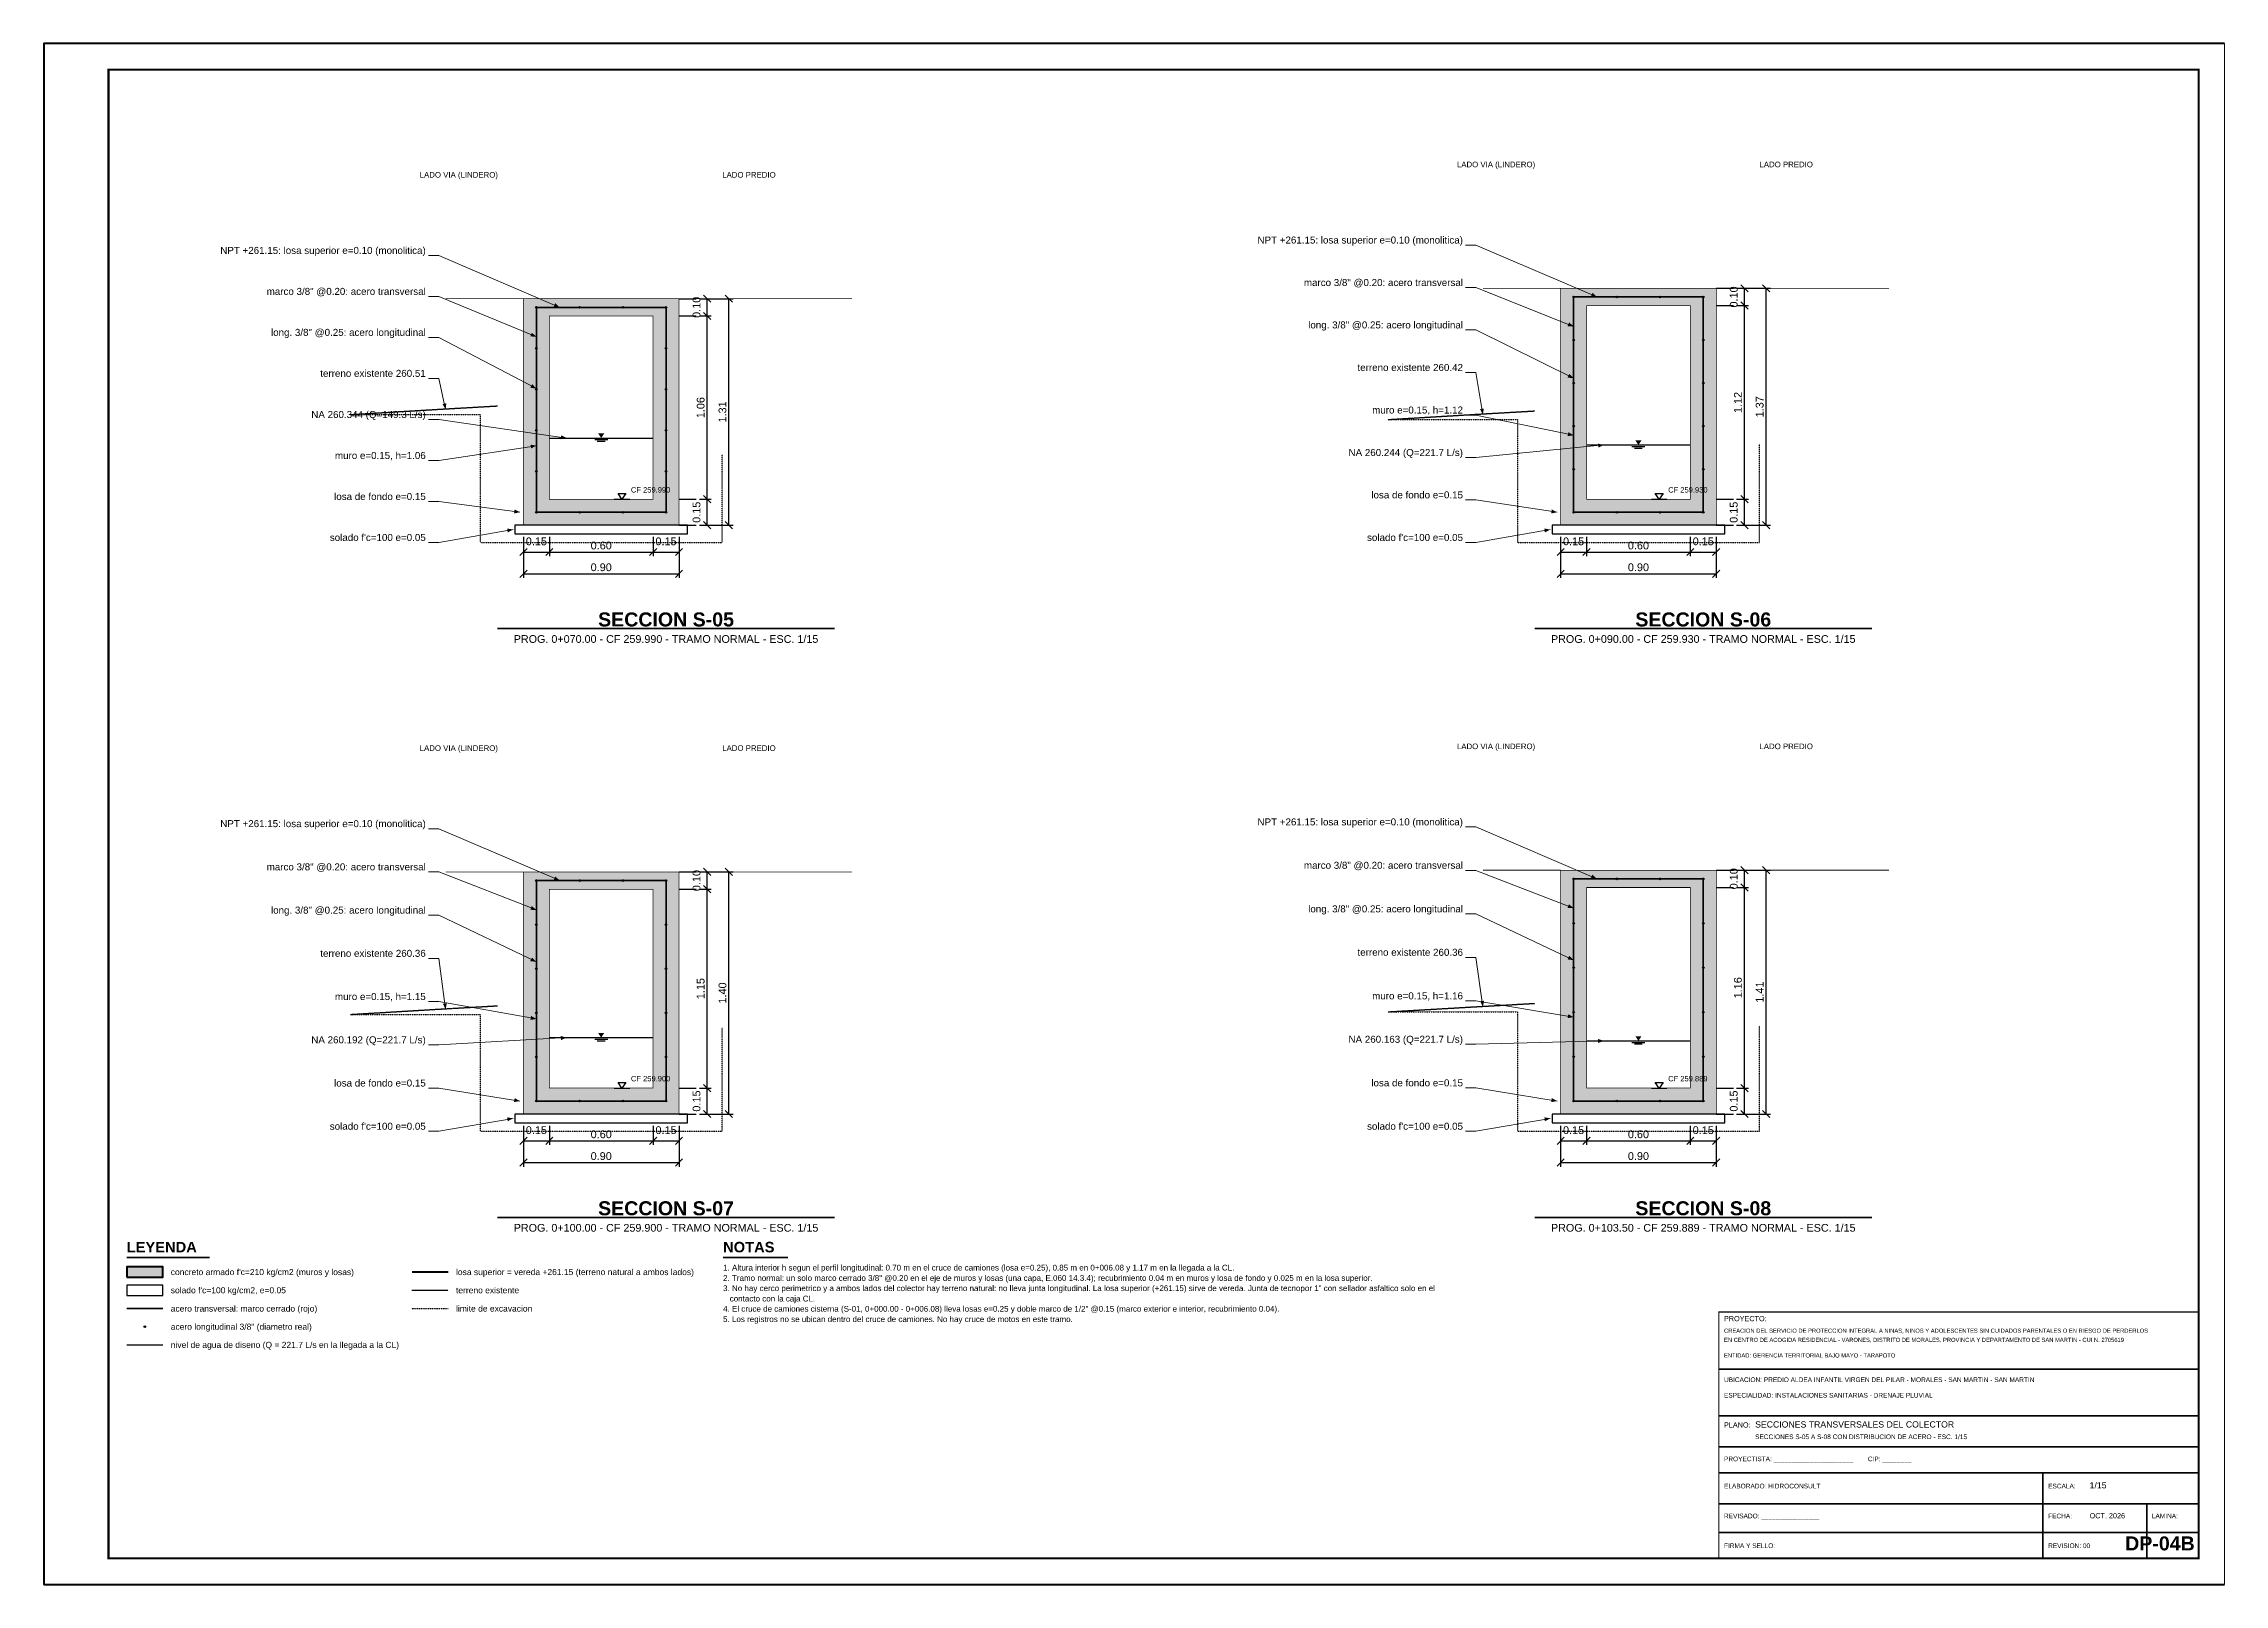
# Paper-space layout 'DP-04B' of a CAD drawing. Header units: metres, sheet in millimetres. Extents: x 0 to 841, y 0 to 594.
# The model-space entities are those that its viewports show. They can reach past a viewport. Long polylines and large blocks are cut down to what shows.
import ezdxf
from ezdxf.enums import TextEntityAlignment as Align

# ---------------------------------------------------------------- set-up
doc = ezdxf.new("R2010")
doc.units = ezdxf.units.M
doc.header["$LTSCALE"] = 0.25
doc.linetypes.add('DASHED', pattern=[1.524, 1.27, -0.254])
doc.linetypes.add('HIDDEN', pattern=[0.375, 0.25, -0.125])
for name, color, linetype, lineweight in [('ACERO', 1, 'CONTINUOUS', 35), ('AGUA', 150, 'DASHED', 25), ('CONCRETO', 250, 'CONTINUOUS', 50), ('COTAS', 94, 'CONTINUOUS', 18), ('LLAMADAS', 30, 'CONTINUOUS', 18), ('MARCO', 7, 'CONTINUOUS', 50), ('ROTULO', 7, 'CONTINUOUS', 35), ('TERRENO', 7, 'CONTINUOUS', 30), ('TITULOS', 160, 'CONTINUOUS', 35)]:
    doc.layers.add(name, color=color, linetype=linetype, lineweight=lineweight)
for name, color, linetype in [('ACERO-PUNTOS', 5, 'CONTINUOUS'), ('AGUA-SIMBOLO', 150, 'CONTINUOUS'), ('EXCAVACION', 8, 'HIDDEN'), ('GUITARRA', 8, 'CONTINUOUS'), ('LEYENDA', 7, 'CONTINUOUS'), ('NIVELES', 7, 'CONTINUOUS'), ('ROTULO-TEXTO', 7, 'CONTINUOUS'), ('SOLADO', 8, 'CONTINUOUS'), ('TERRENO-EXISTENTE', 8, 'DASHED'), ('TEXTOS', 7, 'CONTINUOUS'), ('TEXTOS-NOTAS', 7, 'CONTINUOUS')]:
    doc.layers.add(name, color=color, linetype=linetype)
doc.layers.add('CONCRETO-ACHURADO', color=8, linetype='CONTINUOUS', true_color=0xe2e2e2)
doc.styles.get("Standard").update_dxf_attribs({"font": 'arial.ttf'})
doc.styles.add('TITULOS', font='arialbd.ttf')
doc.dimstyles.new('COT-15', dxfattribs={"dimscale": 0.015, "dimtxt": 3, "dimasz": 2.2, "dimexe": 1.6, "dimexo": 1.2, "dimgap": 1, "dimtad": 1, "dimzin": 0, "dimdsep": 46, "dimtxsty": 'Standard', "dimtsz": 1.4, "dimcen": 2.5, "dimclrd": 256, "dimclre": 256, "dimclrt": 7, "dimazin": 3, "dimtfac": 1, "dimtmove": 0, "dimatfit": 3})

# ---------------------------------------------------------------- blocks, each defined once
blk = doc.blocks.new('ACERO-38')
at = {"layer": 'ACERO-PUNTOS'}
h = blk.add_hatch(color=5, dxfattribs=at)
h.dxf.hatch_style = 1
h.paths.add_polyline_path([(-0.00475, 0, 1), (0.00475, 0, 1)])
at = {"layer": 'ACERO-PUNTOS', "color": 5}
blk.add_circle((0, 0), 0.00475, dxfattribs=at)
blk = doc.blocks.new('SIMB-AGUA')
at = {"layer": 'AGUA-SIMBOLO'}
for p, q in [((-2.5, -0.6), (2.5, -0.6)), ((-1.5, -1.2), (1.5, -1.2))]:
    blk.add_line(p, q, dxfattribs=at)
blk.add_solid([(0, 0), (-1.2, 1.8), (1.2, 1.8)], dxfattribs=at)
blk = doc.blocks.new('SIMB-NIVEL')
at = {"layer": 'NIVELES'}
blk.add_line((-3, 0), (3, 0), dxfattribs=at)
blk.add_lwpolyline([(0, 0), (-1.5, 2.2), (1.5, 2.2)], close=True, dxfattribs=at)
blk = doc.blocks.new('_OBLIQUE')
at = {"color": 0, "linetype": 'BYBLOCK'}
blk.add_line((-0.5, -0.5), (0.5, 0.5), dxfattribs=at)
blk = doc.blocks.new('*D79')
for p, q in [((349181.793, 9281655.8205), (349181.862, 9281655.8205)), ((349181.838, 9281654.66), (349181.838, 9281655.8205)), ((349181.793, 9281654.66), (349181.862, 9281654.66))]:
    blk.add_line(p, q)
at = {"layer": 'Defpoints'}
for p in [(349181.775, 9281655.8205), (349181.775, 9281654.66), (349181.838, 9281654.66)]:
    blk.add_point(p, dxfattribs=at)
at = {"layer": 'COTAS', "xscale": 0.041999999999999996, "yscale": 0.041999999999999996, "rotation": 90}
for p in [(349181.838, 9281655.8205), (349181.838, 9281654.66)]:
    blk.add_blockref('_OBLIQUE', p, dxfattribs=at)
at = {"layer": 'COTAS', "color": 7, "insert": (349181.8005, 9281655.24025), "char_height": 0.045, "attachment_point": 5, "rotation": 90}
blk.add_mtext('1.16', dxfattribs=at)
blk = doc.blocks.new('*D80')
for p, q in [((349181.793, 9281655.9205), (349181.862, 9281655.9205)), ((349181.793, 9281655.8205), (349181.862, 9281655.8205)), ((349181.838, 9281655.8205), (349181.838, 9281655.9205))]:
    blk.add_line(p, q)
at = {"layer": 'Defpoints'}
for p in [(349181.775, 9281655.9205), (349181.775, 9281655.8205), (349181.838, 9281655.8205)]:
    blk.add_point(p, dxfattribs=at)
at = {"layer": 'COTAS', "xscale": 0.041999999999999996, "yscale": 0.041999999999999996, "rotation": 90}
for p in [(349181.838, 9281655.9205), (349181.838, 9281655.8205)]:
    blk.add_blockref('_OBLIQUE', p, dxfattribs=at)
at = {"layer": 'COTAS', "color": 7, "insert": (349181.7765, 9281655.8705), "char_height": 0.045, "attachment_point": 5, "rotation": 90}
blk.add_mtext('0.10', dxfattribs=at)
blk = doc.blocks.new('*D81')
for p, q in [((349181.793, 9281655.9205), (349181.988, 9281655.9205)), ((349181.964, 9281654.51), (349181.964, 9281655.9205)), ((349181.793, 9281654.51), (349181.988, 9281654.51))]:
    blk.add_line(p, q)
at = {"layer": 'Defpoints'}
for p in [(349181.775, 9281655.9205), (349181.775, 9281654.51), (349181.964, 9281654.51)]:
    blk.add_point(p, dxfattribs=at)
at = {"layer": 'COTAS', "xscale": 0.041999999999999996, "yscale": 0.041999999999999996, "rotation": 90}
for p in [(349181.964, 9281655.9205), (349181.964, 9281654.51)]:
    blk.add_blockref('_OBLIQUE', p, dxfattribs=at)
at = {"layer": 'COTAS', "color": 7, "insert": (349181.9265, 9281655.21525), "char_height": 0.045, "attachment_point": 5, "rotation": 90}
blk.add_mtext('1.41', dxfattribs=at)

msp = doc.modelspace()

# ---------------------------------------------------------------- hatches: boundary and pattern name
at = {"layer": 'CONCRETO-ACHURADO', "true_color": 0xe2e2e2}
h = msp.add_hatch(color=7, dxfattribs=at)
h.dxf.hatch_style = 1
h.paths.add_polyline_path([(349174.775, 9281659.125), (349175.675, 9281659.125), (349175.675, 9281659.225), (349174.775, 9281659.225)])
h = msp.add_hatch(color=7, dxfattribs=at)
h.dxf.hatch_style = 1
h.paths.add_polyline_path([(349180.775, 9281659.185), (349181.675, 9281659.185), (349181.675, 9281659.285), (349180.775, 9281659.285)])
h = msp.add_hatch(color=7, dxfattribs=at)
h.dxf.hatch_style = 1
h.paths.add_polyline_path([(349174.775, 9281658.065), (349174.925, 9281658.065), (349174.925, 9281659.125), (349174.775, 9281659.125)])
h = msp.add_hatch(color=7, dxfattribs=at)
h.dxf.hatch_style = 1
h.paths.add_polyline_path([(349175.525, 9281658.065), (349175.675, 9281658.065), (349175.675, 9281659.125), (349175.525, 9281659.125)])
h = msp.add_hatch(color=7, dxfattribs=at)
h.dxf.hatch_style = 1
h.paths.add_polyline_path([(349180.775, 9281658.065), (349180.925, 9281658.065), (349180.925, 9281659.185), (349180.775, 9281659.185)])
h = msp.add_hatch(color=7, dxfattribs=at)
h.dxf.hatch_style = 1
h.paths.add_polyline_path([(349181.525, 9281658.065), (349181.675, 9281658.065), (349181.675, 9281659.185), (349181.525, 9281659.185)])
h = msp.add_hatch(color=7, dxfattribs=at)
h.dxf.hatch_style = 1
h.paths.add_polyline_path([(349174.775, 9281657.915), (349175.675, 9281657.915), (349175.675, 9281658.065), (349174.775, 9281658.065)])
h = msp.add_hatch(color=7, dxfattribs=at)
h.dxf.hatch_style = 1
h.paths.add_polyline_path([(349180.775, 9281657.915), (349181.675, 9281657.915), (349181.675, 9281658.065), (349180.775, 9281658.065)])
h = msp.add_hatch(color=7, dxfattribs=at)
h.dxf.hatch_style = 1
h.paths.add_polyline_path([(349174.775, 9281655.81), (349175.675, 9281655.81), (349175.675, 9281655.91), (349174.775, 9281655.91)])
h = msp.add_hatch(color=7, dxfattribs=at)
h.dxf.hatch_style = 1
h.paths.add_polyline_path([(349174.775, 9281654.66), (349174.925, 9281654.66), (349174.925, 9281655.81), (349174.775, 9281655.81)])
h = msp.add_hatch(color=7, dxfattribs=at)
h.dxf.hatch_style = 1
h.paths.add_polyline_path([(349175.525, 9281654.66), (349175.675, 9281654.66), (349175.675, 9281655.81), (349175.525, 9281655.81)])
h = msp.add_hatch(color=7, dxfattribs=at)
h.dxf.hatch_style = 1
h.paths.add_polyline_path([(349180.775, 9281655.82), (349181.675, 9281655.82), (349181.675, 9281655.92), (349180.775, 9281655.92)])
h = msp.add_hatch(color=7, dxfattribs=at)
h.dxf.hatch_style = 1
h.paths.add_polyline_path([(349180.775, 9281654.66), (349180.925, 9281654.66), (349180.925, 9281655.82), (349180.775, 9281655.82)])
h = msp.add_hatch(color=7, dxfattribs=at)
h.dxf.hatch_style = 1
h.paths.add_polyline_path([(349181.525, 9281654.66), (349181.675, 9281654.66), (349181.675, 9281655.82), (349181.525, 9281655.82)])
h = msp.add_hatch(color=7, dxfattribs=at)
h.dxf.hatch_style = 1
h.paths.add_polyline_path([(349174.775, 9281654.51), (349175.675, 9281654.51), (349175.675, 9281654.66), (349174.775, 9281654.66)])
h = msp.add_hatch(color=7, dxfattribs=at)
h.dxf.hatch_style = 1
h.paths.add_polyline_path([(349180.775, 9281654.51), (349181.675, 9281654.51), (349181.675, 9281654.66), (349180.775, 9281654.66)])
h = msp.add_hatch(color=7, dxfattribs=at)
h.dxf.hatch_style = 1
h.paths.add_polyline_path([(349172.48, 9281653.566), (349172.69, 9281653.566), (349172.69, 9281653.626), (349172.48, 9281653.626)])

# ---------------------------------------------------------------- linework, layer by layer
at = {"layer": 'ACERO'}
for points in [[(349180.85, 9281657.99), (349181.6, 9281657.99), (349181.6, 9281659.235), (349180.85, 9281659.235)], [(349174.85, 9281657.99), (349175.6, 9281657.99), (349175.6, 9281659.175), (349174.85, 9281659.175)], [(349174.85, 9281654.585), (349175.6, 9281654.585), (349175.6, 9281655.86), (349174.85, 9281655.86)], [(349180.85, 9281654.585), (349181.6, 9281654.585), (349181.6, 9281655.87), (349180.85, 9281655.87)]]:
    msp.add_lwpolyline(points, close=True, dxfattribs=at)
at = {"layer": 'ACERO', "const_width": 0.0105}
msp.add_lwpolyline([(349172.48, 9281653.385), (349172.69, 9281653.385)], dxfattribs=at)
at = {"layer": 'AGUA'}
for p, q in [((349174.925, 9281658.419), (349175.525, 9281658.419)), ((349180.925, 9281658.379), (349181.525, 9281658.379)), ((349174.925, 9281654.952), (349175.525, 9281654.952)), ((349180.925, 9281654.933), (349181.525, 9281654.933)), ((349172.48, 9281653.175), (349172.69, 9281653.175))]:
    msp.add_line(p, q, dxfattribs=at)
at = {"layer": 'CONCRETO', "const_width": 0.004}
for points in [[(349174.775, 9281657.915), (349175.675, 9281657.915), (349175.675, 9281659.225), (349174.775, 9281659.225)], [(349180.775, 9281657.915), (349181.675, 9281657.915), (349181.675, 9281659.285), (349180.775, 9281659.285)], [(349174.925, 9281658.065), (349175.525, 9281658.065), (349175.525, 9281659.125), (349174.925, 9281659.125)], [(349180.925, 9281658.065), (349181.525, 9281658.065), (349181.525, 9281659.185), (349180.925, 9281659.185)], [(349180.775, 9281654.51), (349181.675, 9281654.51), (349181.675, 9281655.92), (349180.775, 9281655.92)], [(349174.775, 9281654.51), (349175.675, 9281654.51), (349175.675, 9281655.91), (349174.775, 9281655.91)], [(349174.925, 9281654.66), (349175.525, 9281654.66), (349175.525, 9281655.81), (349174.925, 9281655.81)], [(349180.925, 9281654.66), (349181.525, 9281654.66), (349181.525, 9281655.82), (349180.925, 9281655.82)]]:
    msp.add_lwpolyline(points, close=True, dxfattribs=at)
at = {"layer": 'CONCRETO'}
msp.add_lwpolyline([(349172.48, 9281653.566), (349172.69, 9281653.566), (349172.69, 9281653.626), (349172.48, 9281653.626)], close=True, dxfattribs=at)
at = {"layer": 'EXCAVACION'}
msp.add_line((349174.13, 9281653.385), (349174.34, 9281653.385), dxfattribs=at)
for points in [[(349173.775, 9281658.555), (349174.525, 9281658.555), (349174.525, 9281657.815), (349175.925, 9281657.815), (349175.925, 9281658.325)], [(349179.775, 9281658.526), (349180.525, 9281658.526), (349180.525, 9281657.815), (349181.925, 9281657.815), (349181.925, 9281658.385)], [(349173.775, 9281655.086), (349174.525, 9281655.086), (349174.525, 9281654.41), (349175.925, 9281654.41), (349175.925, 9281655.01)], [(349179.775, 9281655.101), (349180.525, 9281655.101), (349180.525, 9281654.41), (349181.925, 9281654.41), (349181.925, 9281655.02)]]:
    msp.add_lwpolyline(points, dxfattribs=at)
at = {"layer": 'GUITARRA'}
for p, q in [((349175.675, 9281659.225), (349175.775, 9281659.225)), ((349181.675, 9281659.285), (349181.775, 9281659.285)), ((349175.675, 9281659.125), (349175.775, 9281659.125)), ((349181.675, 9281659.185), (349181.775, 9281659.185)), ((349175.675, 9281658.065), (349175.775, 9281658.065)), ((349181.675, 9281658.065), (349181.775, 9281658.065)), ((349175.675, 9281657.915), (349175.775, 9281657.915)), ((349181.675, 9281657.915), (349181.775, 9281657.915)), ((349175.675, 9281655.91), (349175.775, 9281655.91)), ((349175.675, 9281655.81), (349175.775, 9281655.81)), ((349181.675, 9281655.92), (349181.775, 9281655.92)), ((349181.675, 9281655.82), (349181.775, 9281655.82)), ((349175.675, 9281654.66), (349175.775, 9281654.66)), ((349181.675, 9281654.66), (349181.775, 9281654.66)), ((349175.675, 9281654.51), (349175.775, 9281654.51)), ((349181.675, 9281654.51), (349181.775, 9281654.51))]:
    msp.add_line(p, q, dxfattribs=at)
at = {"layer": 'LLAMADAS'}
for p, q in [((349174.225, 9281659.475), (349174.285, 9281659.475)), ((349174.285, 9281659.475), (349174.985, 9281659.175)), ((349180.225, 9281659.535), (349180.285, 9281659.535)), ((349180.285, 9281659.535), (349180.985, 9281659.235)), ((349174.225, 9281659.238), (349174.285, 9281659.238)), ((349174.285, 9281659.238), (349174.85, 9281659.005)), ((349180.225, 9281659.289), (349180.285, 9281659.289)), ((349180.285, 9281659.289), (349180.85, 9281659.065)), ((349174.225, 9281659.001), (349174.285, 9281659.001)), ((349174.285, 9281659.001), (349174.85, 9281658.705)), ((349180.225, 9281659.044), (349180.285, 9281659.044)), ((349180.285, 9281659.044), (349180.85, 9281658.765)), ((349174.225, 9281658.764), (349174.285, 9281658.764)), ((349174.285, 9281658.764), (349174.325, 9281658.585)), ((349180.225, 9281658.798), (349180.285, 9281658.798)), ((349180.285, 9281658.798), (349180.325, 9281658.556)), ((349174.225, 9281658.526), (349174.285, 9281658.526)), ((349174.285, 9281658.526), (349175.025, 9281658.419)), ((349180.225, 9281658.552), (349180.285, 9281658.552)), ((349180.285, 9281658.552), (349180.85, 9281658.435)), ((349174.285, 9281658.289), (349174.85, 9281658.375)), ((349180.285, 9281658.306), (349181.025, 9281658.379)), ((349174.225, 9281658.289), (349174.285, 9281658.289)), ((349180.225, 9281658.306), (349180.285, 9281658.306)), ((349174.225, 9281658.052), (349174.285, 9281658.052)), ((349174.285, 9281658.052), (349174.755, 9281657.99)), ((349180.225, 9281658.061), (349180.285, 9281658.061)), ((349180.285, 9281658.061), (349180.755, 9281657.99)), ((349174.225, 9281657.815), (349174.285, 9281657.815)), ((349174.285, 9281657.815), (349174.715, 9281657.89)), ((349180.225, 9281657.815), (349180.285, 9281657.815)), ((349180.285, 9281657.815), (349180.715, 9281657.89)), ((349174.225, 9281656.16), (349174.285, 9281656.16)), ((349174.285, 9281656.16), (349174.985, 9281655.86)), ((349180.225, 9281656.17), (349180.285, 9281656.17)), ((349180.285, 9281656.17), (349180.985, 9281655.87)), ((349174.225, 9281655.91), (349174.285, 9281655.91)), ((349174.285, 9281655.91), (349174.85, 9281655.69)), ((349180.225, 9281655.919), (349180.285, 9281655.919)), ((349180.285, 9281655.919), (349180.85, 9281655.701)), ((349174.225, 9281655.66), (349174.285, 9281655.66)), ((349174.285, 9281655.66), (349174.85, 9281655.39)), ((349180.225, 9281655.667), (349180.285, 9281655.667)), ((349180.285, 9281655.667), (349180.85, 9281655.4)), ((349174.225, 9281655.41), (349174.285, 9281655.41)), ((349174.285, 9281655.41), (349174.325, 9281655.116)), ((349180.225, 9281655.416), (349180.285, 9281655.416)), ((349180.285, 9281655.416), (349180.325, 9281655.13)), ((349174.225, 9281655.16), (349174.285, 9281655.16)), ((349174.285, 9281655.16), (349174.85, 9281655.06)), ((349180.225, 9281655.164), (349180.285, 9281655.164)), ((349180.285, 9281655.164), (349180.85, 9281655.07)), ((349174.285, 9281654.91), (349175.025, 9281654.952)), ((349180.225, 9281654.913), (349180.285, 9281654.913)), ((349180.285, 9281654.913), (349181.025, 9281654.933)), ((349174.225, 9281654.91), (349174.285, 9281654.91)), ((349180.225, 9281654.661), (349180.285, 9281654.661)), ((349180.285, 9281654.661), (349180.755, 9281654.585)), ((349174.225, 9281654.66), (349174.285, 9281654.66)), ((349174.285, 9281654.66), (349174.755, 9281654.585)), ((349174.225, 9281654.41), (349174.285, 9281654.41)), ((349174.285, 9281654.41), (349174.715, 9281654.485)), ((349180.225, 9281654.41), (349180.285, 9281654.41)), ((349180.285, 9281654.41), (349180.715, 9281654.485))]:
    msp.add_line(p, q, dxfattribs=at)
for points in [[(349180.985, 9281659.235), (349180.959, 9281659.259), (349180.95, 9281659.237)], [(349174.985, 9281659.175), (349174.959, 9281659.199), (349174.95, 9281659.177)], [(349180.85, 9281659.065), (349180.824, 9281659.088), (349180.815, 9281659.066)], [(349174.85, 9281659.005), (349174.824, 9281659.028), (349174.815, 9281659.007)], [(349174.85, 9281658.705), (349174.826, 9281658.731), (349174.815, 9281658.71)], [(349180.85, 9281658.765), (349180.826, 9281658.79), (349180.815, 9281658.769)], [(349174.325, 9281658.585), (349174.329, 9281658.62), (349174.307, 9281658.615)], [(349180.325, 9281658.556), (349180.331, 9281658.59), (349180.308, 9281658.587)], [(349180.85, 9281658.435), (349180.82, 9281658.453), (349180.815, 9281658.43)], [(349174.85, 9281658.375), (349174.816, 9281658.381), (349174.819, 9281658.359)], [(349175.025, 9281658.419), (349174.994, 9281658.435), (349174.991, 9281658.412)], [(349181.025, 9281658.379), (349180.991, 9281658.387), (349180.993, 9281658.364)], [(349174.755, 9281657.99), (349174.724, 9281658.006), (349174.721, 9281657.983)], [(349180.755, 9281657.99), (349180.724, 9281658.006), (349180.721, 9281657.983)], [(349174.715, 9281657.89), (349174.681, 9281657.896), (349174.684, 9281657.873)], [(349180.715, 9281657.89), (349180.681, 9281657.896), (349180.684, 9281657.873)], [(349174.985, 9281655.86), (349174.959, 9281655.884), (349174.95, 9281655.862)], [(349180.985, 9281655.87), (349180.959, 9281655.894), (349180.95, 9281655.873)], [(349174.85, 9281655.69), (349174.823, 9281655.713), (349174.815, 9281655.691)], [(349180.85, 9281655.701), (349180.823, 9281655.723), (349180.815, 9281655.702)], [(349180.85, 9281655.4), (349180.825, 9281655.425), (349180.815, 9281655.404)], [(349174.85, 9281655.39), (349174.825, 9281655.415), (349174.815, 9281655.394)], [(349174.325, 9281655.116), (349174.332, 9281655.15), (349174.309, 9281655.147)], [(349174.85, 9281655.06), (349174.82, 9281655.077), (349174.815, 9281655.054)], [(349180.325, 9281655.13), (349180.332, 9281655.165), (349180.309, 9281655.162)], [(349180.85, 9281655.07), (349180.819, 9281655.087), (349180.816, 9281655.065)], [(349175.025, 9281654.952), (349174.991, 9281654.961), (349174.993, 9281654.938)], [(349181.025, 9281654.933), (349180.992, 9281654.944), (349180.992, 9281654.921)], [(349174.755, 9281654.585), (349174.724, 9281654.602), (349174.721, 9281654.579)], [(349180.755, 9281654.585), (349180.724, 9281654.602), (349180.721, 9281654.579)], [(349174.715, 9281654.485), (349174.681, 9281654.491), (349174.684, 9281654.468)], [(349180.715, 9281654.485), (349180.681, 9281654.491), (349180.684, 9281654.468)]]:
    msp.add_solid(points, dxfattribs=at)
at = {"layer": 'MARCO'}
msp.add_lwpolyline([(349172, 9281651.79), (349184.615, 9281651.79), (349184.615, 9281660.7), (349172, 9281660.7)], close=True, dxfattribs=at)
at = {"layer": 'MARCO', "const_width": 0.012}
msp.add_lwpolyline([(349172.375, 9281651.94), (349184.465, 9281651.94), (349184.465, 9281660.55), (349172.375, 9281660.55)], close=True, dxfattribs=at)
at = {"layer": 'ROTULO'}
for p, q in [((349181.69, 9281653.035), (349184.465, 9281653.035)), ((349181.69, 9281652.765), (349184.465, 9281652.765)), ((349181.69, 9281652.585), (349184.465, 9281652.585)), ((349181.69, 9281652.435), (349184.465, 9281652.435)), ((349183.565, 9281652.435), (349183.565, 9281651.94)), ((349181.69, 9281652.255), (349184.465, 9281652.255)), ((349184.165, 9281652.255), (349184.165, 9281651.94)), ((349181.69, 9281652.09), (349184.465, 9281652.09))]:
    msp.add_line(p, q, dxfattribs=at)
at = {"layer": 'ROTULO', "const_width": 0.0075}
msp.add_lwpolyline([(349181.69, 9281651.94), (349184.465, 9281651.94), (349184.465, 9281653.365), (349181.69, 9281653.365)], close=True, dxfattribs=at)
at = {"layer": 'SOLADO'}
for points in [[(349174.725, 9281657.865), (349175.725, 9281657.865), (349175.725, 9281657.915), (349174.725, 9281657.915)], [(349180.725, 9281657.865), (349181.725, 9281657.865), (349181.725, 9281657.915), (349180.725, 9281657.915)], [(349174.725, 9281654.46), (349175.725, 9281654.46), (349175.725, 9281654.51), (349174.725, 9281654.51)], [(349180.725, 9281654.46), (349181.725, 9281654.46), (349181.725, 9281654.51), (349180.725, 9281654.51)], [(349172.48, 9281653.461), (349172.69, 9281653.461), (349172.69, 9281653.521), (349172.48, 9281653.521)]]:
    msp.add_lwpolyline(points, close=True, dxfattribs=at)
at = {"layer": 'TERRENO'}
for points, const_width in [([(349174.325, 9281659.225), (349174.775, 9281659.225)], 0.0045), ([(349175.675, 9281659.225), (349176.675, 9281659.225)], 0.0045), ([(349180.325, 9281659.285), (349180.775, 9281659.285)], 0.0045), ([(349181.675, 9281659.285), (349182.675, 9281659.285)], 0.0045), ([(349180.325, 9281655.92), (349180.775, 9281655.92)], 0.0045), ([(349181.675, 9281655.92), (349182.675, 9281655.92)], 0.0045), ([(349174.325, 9281655.91), (349174.775, 9281655.91)], 0.0045), ([(349175.675, 9281655.91), (349176.675, 9281655.91)], 0.0045), ([(349174.13, 9281653.596), (349174.34, 9281653.596)], 0.0105)]:
    msp.add_lwpolyline(points, dxfattribs=dict(at, const_width=const_width))
at = {"layer": 'TERRENO-EXISTENTE'}
msp.add_line((349174.13, 9281653.491), (349174.34, 9281653.491), dxfattribs=at)
for points in [[(349173.775, 9281658.555), (349174.275, 9281658.585), (349174.625, 9281658.605)], [(349179.775, 9281658.526), (349180.275, 9281658.556), (349180.625, 9281658.576)], [(349173.775, 9281655.086), (349174.275, 9281655.116), (349174.625, 9281655.136)], [(349179.775, 9281655.101), (349180.275, 9281655.13), (349180.625, 9281655.15)]]:
    msp.add_lwpolyline(points, dxfattribs=at)
at = {"layer": 'TITULOS'}
for p, q in [((349174.625, 9281657.317), (349176.575, 9281657.317)), ((349180.625, 9281657.317), (349182.575, 9281657.317)), ((349174.625, 9281653.912), (349176.575, 9281653.912)), ((349180.625, 9281653.912), (349182.575, 9281653.912)), ((349172.48, 9281653.68), (349172.96, 9281653.68)), ((349175.93, 9281653.68), (349176.305, 9281653.68))]:
    msp.add_line(p, q, dxfattribs=at)

# ---------------------------------------------------------------- block references
for p in [(349180.85, 9281659.235), (349181.1, 9281659.235), (349181.35, 9281659.235), (349181.6, 9281659.235), (349174.85, 9281659.175), (349175.1, 9281659.175), (349175.35, 9281659.175), (349175.6, 9281659.175), (349180.85, 9281658.986), (349181.6, 9281658.986), (349174.85, 9281658.938), (349175.6, 9281658.938), (349174.85, 9281658.701), (349175.6, 9281658.701), (349180.85, 9281658.737), (349181.6, 9281658.737), (349174.85, 9281658.464), (349175.6, 9281658.464), (349180.85, 9281658.488), (349181.6, 9281658.488), (349174.85, 9281658.227), (349175.6, 9281658.227), (349180.85, 9281658.239), (349181.6, 9281658.239), (349174.85, 9281657.99), (349175.1, 9281657.99), (349175.35, 9281657.99), (349175.6, 9281657.99), (349180.85, 9281657.99), (349181.1, 9281657.99), (349181.35, 9281657.99), (349181.6, 9281657.99), (349174.85, 9281655.86), (349175.1, 9281655.86), (349175.35, 9281655.86), (349175.6, 9281655.86), (349180.85, 9281655.87), (349181.1, 9281655.87), (349181.35, 9281655.87), (349181.6, 9281655.87), (349174.85, 9281655.605), (349175.6, 9281655.605), (349180.85, 9281655.613), (349181.6, 9281655.613), (349174.85, 9281655.35), (349175.6, 9281655.35), (349180.85, 9281655.356), (349181.6, 9281655.356), (349174.85, 9281655.095), (349175.6, 9281655.095), (349180.85, 9281655.099), (349181.6, 9281655.099), (349174.85, 9281654.84), (349175.6, 9281654.84), (349180.85, 9281654.842), (349181.6, 9281654.842), (349174.85, 9281654.585), (349175.1, 9281654.585), (349175.35, 9281654.585), (349175.6, 9281654.585), (349180.85, 9281654.585), (349181.1, 9281654.585), (349181.35, 9281654.585), (349181.6, 9281654.585)]:
    msp.add_blockref('ACERO-38', p)
at = {"xscale": 0.015, "yscale": 0.015}
for p in [(349175.225, 9281658.419), (349181.225, 9281658.379), (349175.225, 9281654.952), (349181.225, 9281654.933)]:
    msp.add_blockref('SIMB-AGUA', p, dxfattribs=at)
at = {"layer": 'ACERO-PUNTOS'}
msp.add_blockref('ACERO-38', (349172.585, 9281653.28), dxfattribs=at)
at = {"layer": 'NIVELES', "xscale": 0.015, "yscale": 0.015}
for p in [(349175.345, 9281658.065), (349181.345, 9281658.065), (349175.345, 9281654.66), (349181.345, 9281654.66)]:
    msp.add_blockref('SIMB-NIVEL', p, dxfattribs=at)

# ---------------------------------------------------------------- texts
at = {"layer": 'LEYENDA'}
for s, p in [("concreto armado f'c=210 kg/cm2 (muros y losas)", (349172.735, 9281653.596)), ('losa superior = vereda +261.15 (terreno natural a ambos lados)', (349174.385, 9281653.596)), ("solado f'c=100 kg/cm2, e=0.05", (349172.735, 9281653.491)), ('acero transversal: marco cerrado (rojo)', (349172.735, 9281653.385)), ('terreno existente', (349174.385, 9281653.491)), ('limite de excavacion', (349174.385, 9281653.385)), ('acero longitudinal 3/8" (diametro real)', (349172.735, 9281653.28)), ('nivel de agua de diseno (Q = 221.7 L/s en la llegada a la CL)', (349172.735, 9281653.175))]:
    msp.add_text(s, height=0.0351, dxfattribs=at).set_placement(p, align=Align.MIDDLE_LEFT)
at = {"layer": 'NIVELES'}
for s, p in [('CF 259.990', (349175.397, 9281658.104)), ('CF 259.930', (349181.397, 9281658.104)), ('CF 259.900', (349175.397, 9281654.699)), ('CF 259.889', (349181.397, 9281654.699))]:
    msp.add_text(s, height=0.0312, dxfattribs=at).set_placement(p)
at = {"layer": 'ROTULO-TEXTO'}
for s, height, p in [('PROYECTO:', 0.03, (349181.72, 9281653.312)), ('CREACION DEL SERVICIO DE PROTECCION INTEGRAL A NINAS, NINOS Y ADOLESCENTES SIN CUIDADOS PARENTALES O EN RIESGO DE PERDERLOS', 0.024, (349181.72, 9281653.245)), ('EN CENTRO DE ACOGIDA RESIDENCIAL - VARONES, DISTRITO DE MORALES, PROVINCIA Y DEPARTAMENTO DE SAN MARTIN - CUI N. 2705619', 0.024, (349181.72, 9281653.192)), ('ENTIDAD: GERENCIA TERRITORIAL BAJO MAYO - TARAPOTO', 0.024, (349181.72, 9281653.102)), ('UBICACION: PREDIO ALDEA INFANTIL VIRGEN DEL PILAR - MORALES - SAN MARTIN - SAN MARTIN', 0.027, (349181.72, 9281652.96)), ('ESPECIALIDAD: INSTALACIONES SANITARIAS - DRENAJE PLUVIAL', 0.027, (349181.72, 9281652.87)), ('PLANO:', 0.03, (349181.72, 9281652.697)), ('SECCIONES TRANSVERSALES DEL COLECTOR', 0.036, (349181.9, 9281652.697)), ('SECCIONES S-05 A S-08 CON DISTRIBUCION DE ACERO - ESC. 1/15', 0.027, (349181.9, 9281652.63)), ('PROYECTISTA: ______________________        CIP: ________', 0.027, (349181.72, 9281652.502)), ('ELABORADO: HIDROCONSULT', 0.027, (349181.72, 9281652.345)), ('ESCALA:', 0.027, (349183.595, 9281652.345)), ('1/15', 0.036, (349183.835, 9281652.345)), ('REVISADO: ________________', 0.027, (349181.72, 9281652.172)), ('FECHA:', 0.027, (349183.595, 9281652.172)), ('OCT. 2026', 0.03, (349183.835, 9281652.172)), ('LAMINA:', 0.027, (349184.195, 9281652.172)), ('FIRMA Y SELLO:', 0.027, (349181.72, 9281652)), ('REVISION: 00', 0.027, (349183.595, 9281652))]:
    msp.add_text(s, height=height, dxfattribs=at).set_placement(p)
at = {"layer": 'TEXTOS'}
for s, p in [('LADO VIA (LINDERO)', (349174.175, 9281659.925)), ('LADO VIA (LINDERO)', (349180.175, 9281659.985)), ('LADO PREDIO', (349181.925, 9281659.985)), ('LADO PREDIO', (349175.925, 9281659.925)), ('LADO VIA (LINDERO)', (349174.175, 9281656.61)), ('LADO PREDIO', (349175.925, 9281656.61)), ('LADO VIA (LINDERO)', (349180.175, 9281656.62)), ('LADO PREDIO', (349181.925, 9281656.62))]:
    msp.add_text(s, height=0.0324, dxfattribs=at).set_placement(p)
for s, p in [('NPT +261.15: losa superior e=0.10 (monolitica)', (349180.21, 9281659.544)), ('NPT +261.15: losa superior e=0.10 (monolitica)', (349174.21, 9281659.484)), ('marco 3/8" @0.20: acero transversal', (349180.21, 9281659.298)), ('marco 3/8" @0.20: acero transversal', (349174.21, 9281659.247)), ('long. 3/8" @0.25: acero longitudinal', (349180.21, 9281659.053)), ('long. 3/8" @0.25: acero longitudinal', (349174.21, 9281659.01)), ('terreno existente 260.42', (349180.21, 9281658.807)), ('terreno existente 260.51', (349174.21, 9281658.773)), ('NA 260.344 (Q=149.3 L/s)', (349174.21, 9281658.535)), ('muro e=0.15, h=1.12', (349180.21, 9281658.561)), ('muro e=0.15, h=1.06', (349174.21, 9281658.298)), ('NA 260.244 (Q=221.7 L/s)', (349180.21, 9281658.315)), ('losa de fondo e=0.15', (349174.21, 9281658.061)), ('losa de fondo e=0.15', (349180.21, 9281658.07)), ("solado f'c=100 e=0.05", (349174.21, 9281657.824)), ("solado f'c=100 e=0.05", (349180.21, 9281657.824)), ('NPT +261.15: losa superior e=0.10 (monolitica)', (349174.21, 9281656.169)), ('NPT +261.15: losa superior e=0.10 (monolitica)', (349180.21, 9281656.179)), ('marco 3/8" @0.20: acero transversal', (349174.21, 9281655.919)), ('marco 3/8" @0.20: acero transversal', (349180.21, 9281655.928)), ('long. 3/8" @0.25: acero longitudinal', (349174.21, 9281655.669)), ('long. 3/8" @0.25: acero longitudinal', (349180.21, 9281655.676)), ('terreno existente 260.36', (349174.21, 9281655.419)), ('terreno existente 260.36', (349180.21, 9281655.425)), ('muro e=0.15, h=1.15', (349174.21, 9281655.169)), ('muro e=0.15, h=1.16', (349180.21, 9281655.173)), ('NA 260.192 (Q=221.7 L/s)', (349174.21, 9281654.919)), ('NA 260.163 (Q=221.7 L/s)', (349180.21, 9281654.922)), ('losa de fondo e=0.15', (349174.21, 9281654.669)), ('losa de fondo e=0.15', (349180.21, 9281654.67)), ("solado f'c=100 e=0.05", (349174.21, 9281654.419)), ("solado f'c=100 e=0.05", (349180.21, 9281654.419))]:
    msp.add_text(s, height=0.0405, dxfattribs=at).set_placement(p, align=Align.RIGHT)
for s, p in [('PROG. 0+070.00 - CF 259.990 - TRAMO NORMAL - ESC. 1/15', (349175.6, 9281657.257)), ('PROG. 0+090.00 - CF 259.930 - TRAMO NORMAL - ESC. 1/15', (349181.6, 9281657.257)), ('PROG. 0+100.00 - CF 259.900 - TRAMO NORMAL - ESC. 1/15', (349175.6, 9281653.852)), ('PROG. 0+103.50 - CF 259.889 - TRAMO NORMAL - ESC. 1/15', (349181.6, 9281653.852))]:
    msp.add_text(s, height=0.04455, dxfattribs=at).set_placement(p, align=Align.MIDDLE_CENTER)
at = {"layer": 'TEXTOS-NOTAS'}
for s, p in [('2. Tramo normal: un solo marco cerrado 3/8" @0.20 en el eje de muros y losas (una capa, E.060 14.3.4); recubrimiento 0.04 m en muros y losa de fondo y 0.025 m en la losa superior.', (349175.93, 9281653.545)), ('1. Altura interior h segun el perfil longitudinal: 0.70 m en el cruce de camiones (losa e=0.25), 0.85 m en 0+006.08 y 1.17 m en la llegada a la CL.', (349175.93, 9281653.605)), ('4. El cruce de camiones cisterna (S-01, 0+000.00 - 0+006.08) lleva losas e=0.25 y doble marco de 1/2" @0.15 (marco exterior e interior, recubrimiento 0.04).', (349175.93, 9281653.367)), ('3. No hay cerco perimetrico y a ambos lados del colector hay terreno natural: no lleva junta longitudinal. La losa superior (+261.15) sirve de vereda. Junta de tecnopor 1" con sellador asfaltico solo en el', (349175.93, 9281653.486)), ('   contacto con la caja CL.', (349175.93, 9281653.426)), ('5. Los registros no se ubican dentro del cruce de camiones. No hay cruce de motos en este tramo.', (349175.93, 9281653.307))]:
    msp.add_text(s, height=0.03315, dxfattribs=at).set_placement(p)
at = {"layer": 'TITULOS', "style": 'TITULOS'}
for s, p in [('SECCION S-05', (349175.6, 9281657.37)), ('SECCION S-06', (349181.6, 9281657.37)), ('SECCION S-07', (349175.6, 9281653.965)), ('SECCION S-08', (349181.6, 9281653.965))]:
    msp.add_text(s, height=0.081, dxfattribs=at).set_placement(p, align=Align.MIDDLE_CENTER)
for s, p in [('LEYENDA', (349172.48, 9281653.71)), ('NOTAS', (349175.93, 9281653.71))]:
    msp.add_text(s, height=0.0608, dxfattribs=at).set_placement(p)
msp.add_text('DP-04B', height=0.081, dxfattribs=at).set_placement((349184.443, 9281651.962), align=Align.BOTTOM_RIGHT)

# ---------------------------------------------------------------- dimensions: what is measured, and where the dimension line sits
at = {"layer": 'COTAS'}
for base, p1, p2 in [((349175.838, 9281659.125), (349175.775, 9281659.125), (349175.775, 9281659.225)), ((349175.964, 9281657.915), (349175.775, 9281657.915), (349175.775, 9281659.225)), ((349181.838, 9281659.185), (349181.775, 9281659.185), (349181.775, 9281659.285)), ((349181.838, 9281658.065), (349181.775, 9281658.065), (349181.775, 9281659.185)), ((349181.964, 9281657.915), (349181.775, 9281657.915), (349181.775, 9281659.285)), ((349175.838, 9281658.065), (349175.775, 9281658.065), (349175.775, 9281659.125)), ((349175.838, 9281657.915), (349175.775, 9281657.915), (349175.775, 9281658.065)), ((349181.838, 9281657.915), (349181.775, 9281657.915), (349181.775, 9281658.065)), ((349175.838, 9281655.81), (349175.775, 9281655.81), (349175.775, 9281655.91)), ((349175.964, 9281654.51), (349175.775, 9281654.51), (349175.775, 9281655.91)), ((349175.838, 9281654.66), (349175.775, 9281654.66), (349175.775, 9281655.81)), ((349175.838, 9281654.51), (349175.775, 9281654.51), (349175.775, 9281654.66)), ((349181.838, 9281654.51), (349181.775, 9281654.51), (349181.775, 9281654.66))]:
    msp.add_linear_dim(base=base, p1=p1, p2=p2, angle=90, dimstyle='COT-15', dxfattribs=at).render()
for base, p1, p2 in [((349174.775, 9281657.76), (349174.775, 9281657.865), (349174.925, 9281657.865)), ((349174.775, 9281657.634), (349174.775, 9281657.865), (349175.675, 9281657.865)), ((349174.925, 9281657.76), (349174.925, 9281657.865), (349175.525, 9281657.865)), ((349175.525, 9281657.76), (349175.525, 9281657.865), (349175.675, 9281657.865)), ((349180.775, 9281657.76), (349180.775, 9281657.865), (349180.925, 9281657.865)), ((349180.775, 9281657.634), (349180.775, 9281657.865), (349181.675, 9281657.865)), ((349180.925, 9281657.76), (349180.925, 9281657.865), (349181.525, 9281657.865)), ((349181.525, 9281657.76), (349181.525, 9281657.865), (349181.675, 9281657.865)), ((349174.775, 9281654.355), (349174.775, 9281654.46), (349174.925, 9281654.46)), ((349174.775, 9281654.229), (349174.775, 9281654.46), (349175.675, 9281654.46)), ((349174.925, 9281654.355), (349174.925, 9281654.46), (349175.525, 9281654.46)), ((349175.525, 9281654.355), (349175.525, 9281654.46), (349175.675, 9281654.46)), ((349180.775, 9281654.355), (349180.775, 9281654.46), (349180.925, 9281654.46)), ((349180.775, 9281654.229), (349180.775, 9281654.46), (349181.675, 9281654.46)), ((349180.925, 9281654.355), (349180.925, 9281654.46), (349181.525, 9281654.46)), ((349181.525, 9281654.355), (349181.525, 9281654.46), (349181.675, 9281654.46))]:
    msp.add_linear_dim(base=base, p1=p1, p2=p2, dimstyle='COT-15', dxfattribs=at).render()
for base, p1, p2, picture, middle in [((349181.838, 9281655.82), (349181.775, 9281655.82), (349181.775, 9281655.92), '*D80', (349181.776, 9281655.87)), ((349181.964, 9281654.51), (349181.775, 9281654.51), (349181.775, 9281655.92), '*D81', (349181.927, 9281655.215)), ((349181.838, 9281654.66), (349181.775, 9281654.66), (349181.775, 9281655.82), '*D79', (349181.801, 9281655.24))]:
    dim = msp.add_linear_dim(base=base, p1=p1, p2=p2, angle=90, dimstyle='COT-15', dxfattribs=at)
    dim.commit()
    dim.dimension.update_dxf_attribs({"geometry": picture, "text_midpoint": middle})

psp = doc.layouts.new('DP-04B')

# ---------------------------------------------------------------- viewports
at = {"layer": 'MARCO'}
psp.add_viewport(center=(420.5, 297), size=(841, 594), view_center_point=(349178.307, 9281656.245), view_height=8.91, dxfattribs=at)

doc.saveas('drawing.dxf')
